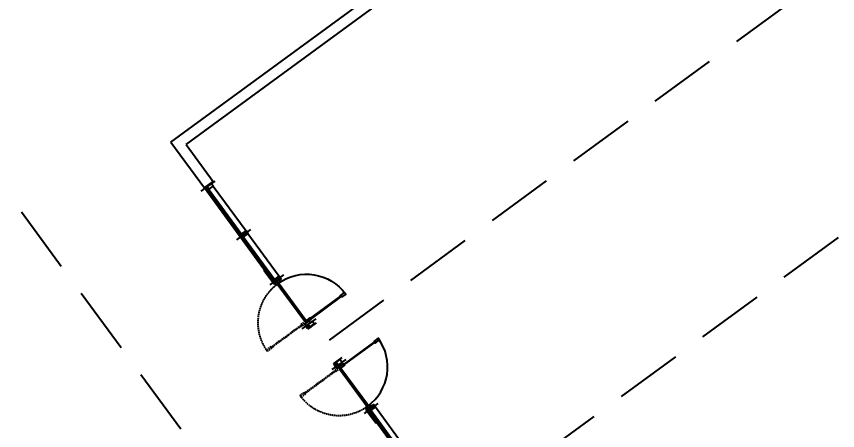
# Model space of a CAD drawing. Header units: millimetres. Extents: x 75184266 to 76346726, y -35077925 to -33679385.
# Drawn here: x 75535862 to 75551104, y -34904688 to -34896995 of the extents above; entities that cross this region are included whole.
import ezdxf

# ---------------------------------------------------------------- set-up
doc = ezdxf.new("R2010")
doc.units = ezdxf.units.MM
doc.header["$LTSCALE"] = 50
doc.header["$MEASUREMENT"] = 0
doc.header["$PDMODE"] = 1
doc.header["$PDSIZE"] = -3
for name, pattern in [('XR-1F-PLAN$0$CEN', [62, 60, -1, 0, -1]), ('XR-1F-PLAN$0$HIDDEN', [0.375, 0.25, -0.125]), ('XR-지하3층$0$HIDDEN', [0.375, 0.25, -0.125])]:
    doc.linetypes.add(name, pattern=pattern)
doc.layers.get('0').update_dxf_attribs({"linetype": 'CONTINUOUS'})
doc.layers.get('Defpoints').update_dxf_attribs({"color": 51, "linetype": 'CONTINUOUS'})
for name, color, linetype in [('AA-MKXS', 3, 'CONTINUOUS'), ('XR-1F-PLAN$0$A-CEN02', 27, 'XR-1F-PLAN$0$CEN'), ('XR-1F-PLAN$0$A-DOR-FRAME', 7, 'CONTINUOUS'), ('XR-1F-PLAN$0$A-DOR-GL', 142, 'CONTINUOUS'), ('XR-1F-PLAN$0$A-DOR-HID', 9, 'XR-1F-PLAN$0$HIDDEN'), ('XR-1F-PLAN$0$A-DOR-TRACE', 8, 'CONTINUOUS'), ('XR-1F-PLAN$0$A-FRAME', 1, 'CONTINUOUS'), ('XR-1F-PLAN$0$A-HDCP7', 7, 'CONTINUOUS'), ('XR-1F-PLAN$0$A-WIN-ELE8', 8, 'CONTINUOUS')]:
    doc.layers.add(name, color=color, linetype=linetype)
doc.layers.add('건축', color=8, linetype='CONTINUOUS', plot=False)
doc.styles.add('XR-지하3층$0$돋움', font='', dxfattribs={"width": 0.9})
doc.styles.get('XR-지하3층$0$돋움').set_extended_font_data('Dotum')
doc.dimstyles.new('XR-지하3층$0$20110829_평면도_면적조정$0$std_style', dxfattribs={"dimscale": 400, "dimtxt": 3, "dimasz": 1, "dimexe": 1.5, "dimexo": 2, "dimgap": 1, "dimtad": 1, "dimtoh": 1, "dimdec": 0, "dimzin": 0, "dimdsep": 46, "dimtxsty": 'XR-지하3층$0$돋움', "dimblk": 'XR-지하3층$0$20110829_평면도_면적조정$0$01420DDOT01', "dimblk1": 'XR-지하3층$0$20110829_평면도_면적조정$0$01420DDOT01', "dimblk2": 'XR-지하3층$0$20110829_평면도_면적조정$0$01420DDOT01', "dimcen": 2.5, "dimdle": 8, "dimclrd": 256, "dimclre": 256, "dimclrt": 256, "dimadec": 0, "dimazin": 0, "dimtfac": 1, "dimtdec": 0, "dimtix": 1, "dimtmove": 2, "dimatfit": 3, "dimldrblk": 'XR-지하3층$0$20110829_평면도_면적조정$0$_ClosedBlank', "dimfxl": 1, "dimtolj": 1, "dimtzin": 0, "dimlwd": -1, "dimlwe": -1, "dimarcsym": 0})

# ---------------------------------------------------------------- blocks, each defined once
blk = doc.blocks.new('XR-1F-PLAN$0$A$C10B20476')
at = {"layer": 'Defpoints'}
for p, q in [((134, 35), (110, 35)), ((110, 35), (110, 0)), ((134, 35), (134, 0))]:
    blk.add_line(p, q, dxfattribs=at)
at = {"layer": 'XR-1F-PLAN$0$A-CEN02', "linetype": 'Continuous'}
blk.add_line((318, 80), (0, 80), dxfattribs=at)
at = {"layer": 'XR-1F-PLAN$0$A-FRAME'}
for p, q in [((144, 80), (110, 80)), ((110, 56), (144, 56)), ((110, 43), (144, 43)), ((144, 20), (134, 20))]:
    blk.add_line(p, q, dxfattribs=at)
for points in [[(88, 20), (88, 80)], [(110, 35), (110, 80)], [(122, 48), (144, 48), (144, 20), (238, 20), (238, 80), (144, 80), (144, 51), (122, 51), (122, 48)]]:
    blk.add_lwpolyline(points, dxfattribs=at)
blk = doc.blocks.new('XR-1F-PLAN$0$A$C491451C1')
at = {"layer": 'Defpoints'}
for p, q in [((15, 208), (-20, 208)), ((15, 184), (-20, 184)), ((15, 184), (15, 208)), ((45, 208), (45, 184)), ((45, 208), (80, 208)), ((45, 184), (80, 184))]:
    blk.add_line(p, q, dxfattribs=at)
at = {"layer": 'XR-1F-PLAN$0$A-CEN02', "linetype": 'Continuous'}
blk.add_line((30, 0), (30, 318), dxfattribs=at)
at = {"layer": 'XR-1F-PLAN$0$A-FRAME'}
for p, q in [((0, 174), (0, 184)), ((24, 208), (24, 174)), ((37, 208), (37, 174)), ((60, 174), (60, 184))]:
    blk.add_line(p, q, dxfattribs=at)
for points in [[(0, 230), (60, 230)], [(29, 196), (29, 174), (0, 174), (0, 80), (60, 80), (60, 174), (32, 174), (32, 196), (29, 196)], [(15, 208), (45, 208)]]:
    blk.add_lwpolyline(points, dxfattribs=at)
blk = doc.blocks.new('XR-1F-PLAN$0$A$C7F517DA1')
at = {"layer": 'XR-1F-PLAN$0$A-DOR-FRAME', "ltscale": 0.5, "elevation": 0}
for points in [[(50, 1675), (60, 1675), (60, 1690), (75, 1690), (75, 1675), (85, 1675), (85, 1775), (50, 1775)], [(50, 925), (10, 925), (10, 825), (50, 825)], [(990, 925), (950, 925), (950, 825), (990, 825)]]:
    blk.add_lwpolyline(points, close=True, dxfattribs=at)
blk.add_lwpolyline([(50, 875), (50, 975), (60, 975), (60, 960), (75, 960), (75, 975), (85, 975), (85, 875), (50, 875)], dxfattribs=at)
at = {"layer": 'XR-1F-PLAN$0$A-DOR-GL', "elevation": 0}
blk.add_lwpolyline([(62, 962), (72, 962), (72, 1687), (62, 1687)], close=True, dxfattribs=at)
at = {"layer": 'XR-1F-PLAN$0$A-DOR-HID', "ltscale": 2, "elevation": 0}
blk.add_lwpolyline([(50, 875), (50, 775), (60, 775), (60, 790), (75, 790), (75, 775), (85, 775), (85, 875), (50, 875)], dxfattribs=at)
for points in [[(62, 788), (72, 788), (72, 63), (62, 63)], [(50, 75), (60, 75), (60, 60), (75, 60), (75, 75), (85, 75), (85, -25), (50, -25)]]:
    blk.add_lwpolyline(points, close=True, dxfattribs=at)
at = {"layer": 'XR-1F-PLAN$0$A-DOR-HID', "ltscale": 2}
blk.add_arc((50, 875, 0), 900, 270, 0, dxfattribs=at)
at = {"layer": 'XR-1F-PLAN$0$A-DOR-TRACE'}
blk.add_arc((50, 875, 0), 900, 0, 90, dxfattribs=at)
at = {"layer": 'XR-1F-PLAN$0$A-WIN-ELE8'}
for p, q in [((85, 890, 0), (950, 890, 0)), ((85, 860, 0), (950, 860, 0))]:
    blk.add_line(p, q, dxfattribs=at)
blk = doc.blocks.new('SW-4.05')
at = {"layer": 'AA-MKXS', "ltscale": 0.5}
for p, q in [((0, -200), (0, 0)), ((3250, -200, 0), (3250, 0, 0))]:
    blk.add_line(p, q, dxfattribs=at)
at = {"layer": 'XR-1F-PLAN$0$A-DOR-GL', "elevation": 0}
for points in [[(1095, -154), (1095, -178), (2105, -178), (2105, -154)], [(3195, -154), (3195, -178), (2135, -178), (2135, -154)]]:
    blk.add_lwpolyline(points, close=True, dxfattribs=at)
at = {"layer": 'XR-1F-PLAN$0$A-FRAME'}
for p, q in [((10, -200), (10, -178)), ((70, -200), (70, -178)), ((2090, -200), (2090, -178)), ((2150, -200), (2150, -178)), ((3180, -200, 0), (3180, -178, 0)), ((3240, -200, 0), (3240, -178, 0))]:
    blk.add_line(p, q, dxfattribs=at)
at = {"layer": 'XR-1F-PLAN$0$A-HDCP7', "elevation": 0}
blk.add_lwpolyline([(1350, -200), (1050, -200), (1050, -215), (1350, -215)], close=True, dxfattribs=at)
at = {"layer": 'XR-1F-PLAN$0$A-WIN-ELE8'}
for p, q in [((2090, -50, 0), (1110, -50, 0)), ((3180, -50, 0), (2150, -50, 0)), ((3180, -200, 0), (1110, -200, 0))]:
    blk.add_line(p, q, dxfattribs=at)
at = {"layer": 'XR-1F-PLAN$0$A-DOR-FRAME', "ltscale": 600, "extrusion": (0, 0, -1), "xscale": -1, "zscale": -1, "rotation": 2.5358915e-09}
blk.add_blockref('XR-1F-PLAN$0$A$C7F517DA1', (-60, -1025, 0), dxfattribs=at)
at = {"layer": 'XR-1F-PLAN$0$A-FRAME', "extrusion": (0, 0, -1), "zscale": -1, "rotation": 90.00000000253594}
blk.add_blockref('XR-1F-PLAN$0$A$C10B20476', (10, -288, 0), dxfattribs=at)
at = {"layer": 'XR-1F-PLAN$0$A-FRAME', "ltscale": 0.5, "extrusion": (0, 0, -1), "xscale": -1, "zscale": -1, "rotation": 180}
for p in [(-1110, 30, 0), (-2150, 30, 0)]:
    blk.add_blockref('XR-1F-PLAN$0$A$C491451C1', p, dxfattribs=at)
at = {"layer": 'XR-1F-PLAN$0$A-FRAME', "xscale": -1, "rotation": 269.999999997464}
blk.add_blockref('XR-1F-PLAN$0$A$C10B20476', (3160, -288, 0), dxfattribs=at)
blk = doc.blocks.new('XR-지하3층$0$20110829_평면도_면적조정$0$01420DDOT01')
blk.add_line((-1.5, 0), (1.5, 0))
at = {"const_width": 0.5}
blk.add_lwpolyline([(-0.25, 0, 1), (0.25, 0, 1)], format="xyb", close=True, dxfattribs=at)
blk = doc.blocks.new('*D220')
at = {"layer": 'Defpoints', "color": 0, "transparency": 16777216}
for p in [(75555465, -34822586), (75547405, -34828495, 0), (75609665, -34913417, 0)]:
    blk.add_point(p, dxfattribs=at)
at = {"layer": '건축'}
for p, q in [((75548050, -34828022), (75555948, -34822231)), ((75617488, -34907186), (75555701, -34822909)), ((75610311, -34912944), (75618209, -34907153))]:
    blk.add_line(p, q, dxfattribs=at)
at = {"layer": '건축', "xscale": 400, "yscale": 400, "zscale": 400}
for p, rotation in [((75555465, -34822586), 126.2469342799536), ((75617725, -34907508), 306.2469342799536)]:
    blk.add_blockref('XR-지하3층$0$20110829_평면도_면적조정$0$01420DDOT01', p, dxfattribs=dict(at, rotation=rotation))
at = {"layer": '건축', "insert": (75587644, -34864278), "char_height": 1800, "attachment_point": 5, "rotation": 306.2469, "style": 'XR-지하3층$0$돋움'}
blk.add_mtext('\\A1;105300', dxfattribs=at)
blk = doc.blocks.new('XR-지하3층$0$20110829_평면도_면적조정$0$_ClosedBlank')
at = {"color": 0, "linetype": 'ByBlock', "lineweight": -2}
for p, q in [((-1, 0.167), (0, 0)), ((-1, 0.167), (-1, -0.167)), ((0, 0), (-1, -0.167))]:
    blk.add_line(p, q, dxfattribs=at)

msp = doc.modelspace()

# ---------------------------------------------------------------- linework, layer by layer
at = {"layer": '건축', "linetype": 'XR-지하3층$0$HIDDEN', "ltscale": 100}
for p, q in [((75527087.3, -34888525.6), (75544115.7, -34911752.2)), ((75541671.4, -34903005.8), (75554010.5, -34893959.4)), ((75544066.1, -34906272), (75556405.2, -34897225.7))]:
    msp.add_line(p, q, dxfattribs=at)
at = {"layer": '건축', "ltscale": 0.5}
for p, q in [((75538730.6, -34899332.8), (75551392.3, -34890049.9)), ((75539010.1, -34899375.8), (75551349.2, -34890329.4)), ((75538730.6, -34899332.8), (75539352, -34900180.4)), ((75539010.1, -34899375.8), (75539513.3, -34900062.2))]:
    msp.add_line(p, q, dxfattribs=at)

# ---------------------------------------------------------------- block references
at = {"layer": '건축', "xscale": -1, "rotation": 306.2470331641721}
msp.add_blockref('SW-4.05', (75541434.9, -34902683.2, 0), dxfattribs=at)
at = {"layer": '건축', "rotation": 306.2469335869301}
msp.add_blockref('SW-4.05', (75541908, -34903328.4, 0), dxfattribs=at)

# ---------------------------------------------------------------- dimensions: what is measured, and where the dimension line sits
at = {"layer": '건축'}
dim = msp.add_linear_dim(base=(75555464.6, -34822586.2), p1=(75609665.5, -34913417, 0), p2=(75547405.1, -34828495, 0), angle=126.24693, dimstyle='XR-지하3층$0$20110829_평면도_면적조정$0$std_style', override={"dimtxt": 4.5}, dxfattribs=at)
dim.commit()
dim.dimension.update_dxf_attribs({"geometry": '*D220', "text_midpoint": (75587644.2, -34864277.8)})

doc.saveas('drawing.dxf')
